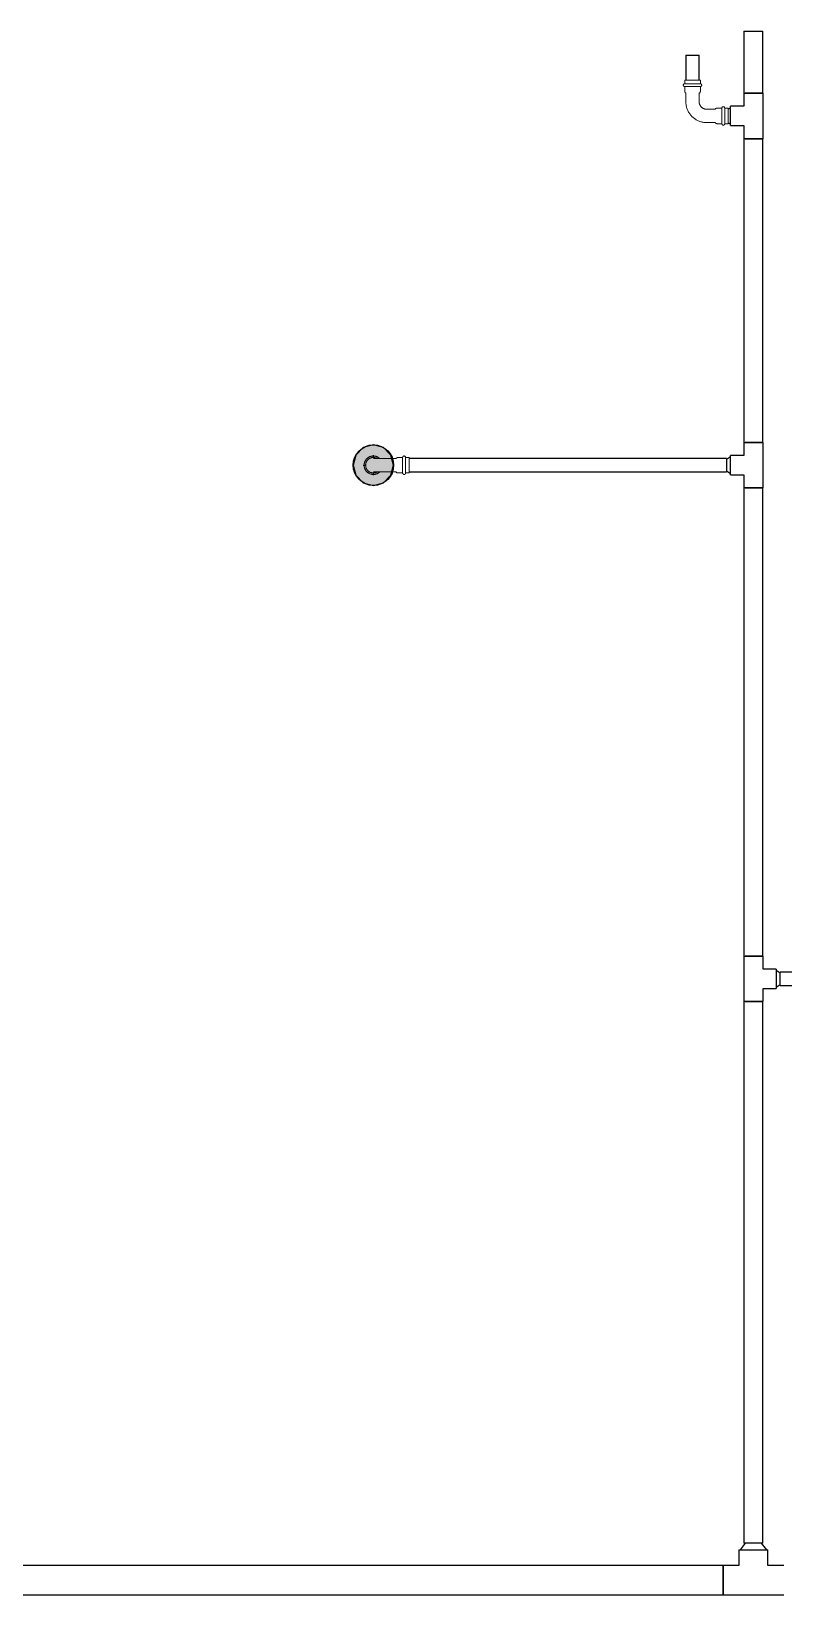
# Model space of a CAD drawing. Header units: inches. Extents: x -3327 to -1, y 8 to 1328.
# Drawn here: x -1012 to -937.7, y 324.6 to 479 of the extents above; entities that cross this region are included whole.
import ezdxf

# ---------------------------------------------------------------- set-up
doc = ezdxf.new("R2010")
doc.units = ezdxf.units.IN
doc.header["$MEASUREMENT"] = 0
doc.layers.add('P-PIPE', color=3, linetype='Continuous', lineweight=9)
doc.layers.add('X - REF - FP', color=7, linetype='Continuous', true_color=0xb90000)

# ---------------------------------------------------------------- blocks, each defined once
blk = doc.blocks.new('Victaulic-VicPress316-Elbow 90-45deg Style P568_P571 - Standard-V1-SECOND LEVEL')
at = {"layer": 'P-PIPE'}
for p, q in [((-0.77, 3.52), (-0.77, 3.18)), ((0.77, 3.52), (-0.77, 3.52)), ((-0.77, 3.18), (0.77, 3.18)), ((0.77, 3.18), (0.77, 3.52)), ((-0.77, 2.89), (-0.77, 2.44)), ((-0.77, 2.89), (0.77, 2.89)), ((-0.66, 2.28), (-0.66, 1.39)), ((0.66, 1.39), (0.66, 2.28)), ((0.77, 2.44), (0.77, 2.89)), ((-3.18, 0.77), (-3.52, 0.77)), ((-3.52, 0.77), (-3.52, -0.77)), ((-3.18, -0.77), (-3.18, 0.77)), ((-2.44, 0.77), (-2.89, 0.77)), ((-2.89, -0.77), (-2.89, 0.77)), ((-1.39, 0.66), (-2.28, 0.66)), ((-3.52, -0.77), (-3.18, -0.77)), ((-2.89, -0.77), (-2.44, -0.77)), ((-2.28, -0.66), (-1.39, -0.66))]:
    blk.add_line(p, q, dxfattribs=at)
at = {"layer": 'P-PIPE', "flags": 128}
for points in [[(-0.77, 2.89), (-0.77, 2.89), (-0.78, 2.89), (-0.78, 2.89), (-0.79, 2.89), (-0.8, 2.89), (-0.8, 2.89), (-0.81, 2.9), (-0.81, 2.9), (-0.82, 2.9), (-0.82, 2.9), (-0.83, 2.9), (-0.83, 2.91), (-0.84, 2.91), (-0.84, 2.91), (-0.85, 2.92), (-0.85, 2.92), (-0.86, 2.92), (-0.86, 2.93), (-0.87, 2.93), (-0.87, 2.93), (-0.87, 2.94), (-0.88, 2.94), (-0.88, 2.95), (-0.89, 2.95), (-0.89, 2.96), (-0.89, 2.96), (-0.89, 2.97), (-0.9, 2.97), (-0.9, 2.98), (-0.9, 2.98), (-0.9, 2.99), (-0.91, 2.99), (-0.91, 3), (-0.91, 3.01), (-0.91, 3.01), (-0.91, 3.02), (-0.91, 3.02), (-0.91, 3.03), (-0.91, 3.03), (-0.91, 3.04), (-0.91, 3.05), (-0.91, 3.05), (-0.91, 3.06), (-0.91, 3.06), (-0.91, 3.07), (-0.91, 3.07), (-0.91, 3.08), (-0.9, 3.09), (-0.9, 3.09), (-0.9, 3.1), (-0.9, 3.1), (-0.89, 3.11), (-0.89, 3.11), (-0.89, 3.12), (-0.88, 3.12), (-0.88, 3.13), (-0.88, 3.13), (-0.87, 3.14), (-0.87, 3.14), (-0.86, 3.14), (-0.86, 3.15), (-0.86, 3.15), (-0.85, 3.15), (-0.85, 3.16), (-0.84, 3.16), (-0.84, 3.16), (-0.83, 3.17), (-0.83, 3.17), (-0.82, 3.17), (-0.82, 3.17), (-0.81, 3.17), (-0.8, 3.18), (-0.8, 3.18), (-0.79, 3.18), (-0.79, 3.18), (-0.78, 3.18), (-0.78, 3.18), (-0.77, 3.18), (-0.77, 3.18)], [(0.77, 3.18), (0.77, 3.18), (0.76, 3.18), (0.76, 3.18), (0.76, 3.18), (0.75, 3.18), (0.74, 3.18), (0.74, 3.18), (0.73, 3.18), (0.72, 3.18), (0.71, 3.18), (0.69, 3.18), (0.68, 3.18), (0.67, 3.18), (0.65, 3.18), (0.63, 3.18), (0.61, 3.18), (0.6, 3.18), (0.58, 3.18), (0.56, 3.18), (0.53, 3.18), (0.51, 3.18), (0.49, 3.18), (0.46, 3.18), (0.44, 3.18), (0.41, 3.18), (0.39, 3.18), (0.36, 3.18), (0.33, 3.18), (0.31, 3.18), (0.28, 3.18), (0.25, 3.18), (0.22, 3.18), (0.19, 3.18), (0.16, 3.18), (0.13, 3.18), (0.1, 3.18), (0.07, 3.18), (0.04, 3.18), (0.01, 3.18), (-0.02, 3.18), (-0.05, 3.18), (-0.08, 3.18), (-0.11, 3.18), (-0.14, 3.18), (-0.17, 3.18), (-0.2, 3.18), (-0.23, 3.18), (-0.26, 3.18), (-0.29, 3.18), (-0.32, 3.18), (-0.35, 3.18), (-0.37, 3.18), (-0.4, 3.18), (-0.43, 3.18), (-0.45, 3.18), (-0.48, 3.18), (-0.5, 3.18), (-0.52, 3.18), (-0.54, 3.18), (-0.57, 3.18), (-0.59, 3.18), (-0.6, 3.18), (-0.62, 3.18), (-0.64, 3.18), (-0.66, 3.18), (-0.67, 3.18), (-0.69, 3.18), (-0.7, 3.18), (-0.71, 3.18), (-0.72, 3.18), (-0.73, 3.18), (-0.74, 3.18), (-0.75, 3.18), (-0.75, 3.18), (-0.76, 3.18), (-0.76, 3.18), (-0.77, 3.18), (-0.77, 3.18), (-0.77, 3.18)], [(-0.77, 3.18), (-0.77, 3.18), (-0.76, 3.18), (-0.76, 3.18), (-0.76, 3.18), (-0.75, 3.18), (-0.74, 3.18), (-0.74, 3.18), (-0.73, 3.18)], [(0.72, 3.18), (0.73, 3.18), (0.74, 3.18), (0.75, 3.18), (0.75, 3.18), (0.76, 3.18), (0.76, 3.18), (0.77, 3.18), (0.77, 3.18), (0.77, 3.18)], [(0.77, 3.18), (0.77, 3.18), (0.78, 3.18), (0.78, 3.18), (0.79, 3.18), (0.8, 3.18), (0.8, 3.18), (0.81, 3.18), (0.81, 3.17), (0.82, 3.17), (0.82, 3.17), (0.83, 3.17), (0.83, 3.17), (0.84, 3.16), (0.84, 3.16), (0.85, 3.16), (0.85, 3.15), (0.86, 3.15), (0.86, 3.15), (0.87, 3.14), (0.87, 3.14), (0.87, 3.13), (0.88, 3.13), (0.88, 3.12), (0.89, 3.12), (0.89, 3.11), (0.89, 3.11), (0.89, 3.1), (0.9, 3.1), (0.9, 3.09), (0.9, 3.09), (0.9, 3.08), (0.91, 3.08), (0.91, 3.07), (0.91, 3.07), (0.91, 3.06), (0.91, 3.05), (0.91, 3.05), (0.91, 3.04), (0.91, 3.04), (0.91, 3.03), (0.91, 3.03), (0.91, 3.02), (0.91, 3.01), (0.91, 3.01), (0.91, 3), (0.91, 3), (0.91, 2.99), (0.9, 2.99), (0.9, 2.98), (0.9, 2.98), (0.9, 2.97), (0.89, 2.97), (0.89, 2.96), (0.89, 2.96), (0.88, 2.95), (0.88, 2.95), (0.88, 2.94), (0.87, 2.94), (0.87, 2.93), (0.86, 2.93), (0.86, 2.92), (0.86, 2.92), (0.85, 2.92), (0.85, 2.91), (0.84, 2.91), (0.84, 2.91), (0.83, 2.91), (0.83, 2.9), (0.82, 2.9), (0.82, 2.9), (0.81, 2.9), (0.8, 2.9), (0.8, 2.89), (0.79, 2.89), (0.79, 2.89), (0.78, 2.89), (0.78, 2.89), (0.77, 2.89), (0.77, 2.89)], [(-0.77, 2.89), (-0.77, 2.89), (-0.76, 2.89), (-0.76, 2.89), (-0.76, 2.89), (-0.75, 2.89), (-0.74, 2.89), (-0.74, 2.89), (-0.73, 2.89), (-0.72, 2.89), (-0.71, 2.89), (-0.69, 2.89), (-0.68, 2.89), (-0.67, 2.89), (-0.65, 2.89), (-0.63, 2.89), (-0.61, 2.89), (-0.6, 2.89), (-0.58, 2.89), (-0.56, 2.89), (-0.53, 2.89), (-0.51, 2.89), (-0.49, 2.89), (-0.46, 2.89), (-0.44, 2.89), (-0.41, 2.89), (-0.39, 2.89), (-0.36, 2.89), (-0.33, 2.89), (-0.31, 2.89), (-0.28, 2.89), (-0.25, 2.89), (-0.22, 2.89), (-0.19, 2.89), (-0.16, 2.89), (-0.13, 2.89), (-0.1, 2.89), (-0.07, 2.89), (-0.04, 2.89), (-0.01, 2.89), (0.02, 2.89), (0.05, 2.89), (0.08, 2.89), (0.11, 2.89), (0.14, 2.89), (0.17, 2.89), (0.2, 2.89), (0.23, 2.89), (0.26, 2.89), (0.29, 2.89), (0.32, 2.89), (0.35, 2.89), (0.37, 2.89), (0.4, 2.89), (0.43, 2.89), (0.45, 2.89), (0.48, 2.89), (0.5, 2.89), (0.52, 2.89), (0.54, 2.89), (0.57, 2.89), (0.59, 2.89), (0.6, 2.89), (0.62, 2.89), (0.64, 2.89), (0.66, 2.89), (0.67, 2.89), (0.69, 2.89), (0.7, 2.89), (0.71, 2.89), (0.72, 2.89), (0.73, 2.89), (0.74, 2.89), (0.75, 2.89), (0.75, 2.89), (0.76, 2.89), (0.76, 2.89), (0.77, 2.89), (0.77, 2.89), (0.77, 2.89)], [(-0.72, 2.89), (-0.73, 2.89), (-0.74, 2.89), (-0.75, 2.89), (-0.75, 2.89), (-0.76, 2.89), (-0.76, 2.89), (-0.77, 2.89), (-0.77, 2.89), (-0.77, 2.89)], [(-0.66, 2.22), (-0.67, 2.23), (-0.67, 2.23), (-0.68, 2.24), (-0.69, 2.25), (-0.7, 2.26), (-0.7, 2.27), (-0.71, 2.27), (-0.72, 2.28), (-0.72, 2.29), (-0.73, 2.3), (-0.73, 2.31), (-0.74, 2.32), (-0.74, 2.33), (-0.75, 2.34), (-0.75, 2.35), (-0.76, 2.36), (-0.76, 2.37), (-0.76, 2.38), (-0.76, 2.39), (-0.76, 2.4), (-0.77, 2.42), (-0.77, 2.43), (-0.77, 2.44), (-0.77, 2.44)], [(0.77, 2.44), (0.77, 2.43), (0.77, 2.42), (0.76, 2.41), (0.76, 2.4), (0.76, 2.38), (0.76, 2.37), (0.76, 2.36), (0.75, 2.35), (0.75, 2.34), (0.74, 2.33), (0.74, 2.32), (0.74, 2.31), (0.73, 2.3), (0.72, 2.29), (0.72, 2.29), (0.71, 2.28), (0.71, 2.27), (0.7, 2.26), (0.69, 2.25), (0.68, 2.24), (0.68, 2.24), (0.67, 2.23), (0.66, 2.22), (0.66, 2.22)], [(0.77, 2.89), (0.77, 2.89), (0.76, 2.89), (0.76, 2.89), (0.76, 2.89), (0.75, 2.89), (0.74, 2.89), (0.74, 2.89), (0.73, 2.89)], [(-3.18, 0.77), (-3.18, 0.77), (-3.18, 0.78), (-3.18, 0.78), (-3.18, 0.79), (-3.18, 0.8), (-3.18, 0.8), (-3.18, 0.81), (-3.17, 0.81), (-3.17, 0.82), (-3.17, 0.82), (-3.17, 0.83), (-3.17, 0.83), (-3.16, 0.84), (-3.16, 0.84), (-3.16, 0.85), (-3.15, 0.85), (-3.15, 0.86), (-3.15, 0.86), (-3.14, 0.87), (-3.14, 0.87), (-3.13, 0.87), (-3.13, 0.88), (-3.12, 0.88), (-3.12, 0.89), (-3.11, 0.89), (-3.11, 0.89), (-3.1, 0.89), (-3.1, 0.9), (-3.09, 0.9), (-3.09, 0.9), (-3.08, 0.9), (-3.08, 0.91), (-3.07, 0.91), (-3.07, 0.91), (-3.06, 0.91), (-3.05, 0.91), (-3.05, 0.91), (-3.04, 0.91), (-3.04, 0.91), (-3.03, 0.91), (-3.03, 0.91), (-3.02, 0.91), (-3.01, 0.91), (-3.01, 0.91), (-3, 0.91), (-3, 0.91), (-2.99, 0.91), (-2.99, 0.9), (-2.98, 0.9), (-2.98, 0.9), (-2.97, 0.9), (-2.97, 0.89), (-2.96, 0.89), (-2.96, 0.89), (-2.95, 0.88), (-2.95, 0.88), (-2.94, 0.88), (-2.94, 0.87), (-2.93, 0.87), (-2.93, 0.86), (-2.92, 0.86), (-2.92, 0.86), (-2.92, 0.85), (-2.91, 0.85), (-2.91, 0.84), (-2.91, 0.84), (-2.91, 0.83), (-2.9, 0.83), (-2.9, 0.82), (-2.9, 0.82), (-2.9, 0.81), (-2.9, 0.8), (-2.89, 0.8), (-2.89, 0.79), (-2.89, 0.79), (-2.89, 0.78), (-2.89, 0.78), (-2.89, 0.77), (-2.89, 0.77)], [(-3.18, 0.77), (-3.18, 0.77), (-3.18, 0.76), (-3.18, 0.76), (-3.18, 0.76), (-3.18, 0.75), (-3.18, 0.74), (-3.18, 0.74), (-3.18, 0.73), (-3.18, 0.72), (-3.18, 0.71), (-3.18, 0.69), (-3.18, 0.68), (-3.18, 0.67), (-3.18, 0.65), (-3.18, 0.63), (-3.18, 0.61), (-3.18, 0.6), (-3.18, 0.58), (-3.18, 0.56), (-3.18, 0.53), (-3.18, 0.51), (-3.18, 0.49), (-3.18, 0.46), (-3.18, 0.44), (-3.18, 0.41), (-3.18, 0.39), (-3.18, 0.36), (-3.18, 0.33), (-3.18, 0.31), (-3.18, 0.28), (-3.18, 0.25), (-3.18, 0.22), (-3.18, 0.19), (-3.18, 0.16), (-3.18, 0.13), (-3.18, 0.1), (-3.18, 0.07), (-3.18, 0.04), (-3.18, 0.01), (-3.18, -0.02), (-3.18, -0.05), (-3.18, -0.08), (-3.18, -0.11), (-3.18, -0.14), (-3.18, -0.17), (-3.18, -0.2), (-3.18, -0.23), (-3.18, -0.26), (-3.18, -0.29), (-3.18, -0.32), (-3.18, -0.35), (-3.18, -0.37), (-3.18, -0.4), (-3.18, -0.43), (-3.18, -0.45), (-3.18, -0.48), (-3.18, -0.5), (-3.18, -0.52), (-3.18, -0.54), (-3.18, -0.57), (-3.18, -0.59), (-3.18, -0.6), (-3.18, -0.62), (-3.18, -0.64), (-3.18, -0.66), (-3.18, -0.67), (-3.18, -0.69), (-3.18, -0.7), (-3.18, -0.71), (-3.18, -0.72), (-3.18, -0.73), (-3.18, -0.74), (-3.18, -0.75), (-3.18, -0.75), (-3.18, -0.76), (-3.18, -0.76), (-3.18, -0.77), (-3.18, -0.77), (-3.18, -0.77)], [(-3.18, 0.72), (-3.18, 0.73), (-3.18, 0.74), (-3.18, 0.75), (-3.18, 0.75), (-3.18, 0.76), (-3.18, 0.76), (-3.18, 0.77), (-3.18, 0.77), (-3.18, 0.77)], [(-2.89, -0.77), (-2.89, -0.77), (-2.89, -0.76), (-2.89, -0.76), (-2.89, -0.76), (-2.89, -0.75), (-2.89, -0.74), (-2.89, -0.74), (-2.89, -0.73), (-2.89, -0.72), (-2.89, -0.71), (-2.89, -0.69), (-2.89, -0.68), (-2.89, -0.67), (-2.89, -0.65), (-2.89, -0.63), (-2.89, -0.61), (-2.89, -0.6), (-2.89, -0.58), (-2.89, -0.56), (-2.89, -0.53), (-2.89, -0.51), (-2.89, -0.49), (-2.89, -0.46), (-2.89, -0.44), (-2.89, -0.41), (-2.89, -0.39), (-2.89, -0.36), (-2.89, -0.33), (-2.89, -0.31), (-2.89, -0.28), (-2.89, -0.25), (-2.89, -0.22), (-2.89, -0.19), (-2.89, -0.16), (-2.89, -0.13), (-2.89, -0.1), (-2.89, -0.07), (-2.89, -0.04), (-2.89, -0.01), (-2.89, 0.02), (-2.89, 0.05), (-2.89, 0.08), (-2.89, 0.11), (-2.89, 0.14), (-2.89, 0.17), (-2.89, 0.2), (-2.89, 0.23), (-2.89, 0.26), (-2.89, 0.29), (-2.89, 0.32), (-2.89, 0.35), (-2.89, 0.37), (-2.89, 0.4), (-2.89, 0.43), (-2.89, 0.45), (-2.89, 0.48), (-2.89, 0.5), (-2.89, 0.52), (-2.89, 0.54), (-2.89, 0.57), (-2.89, 0.59), (-2.89, 0.6), (-2.89, 0.62), (-2.89, 0.64), (-2.89, 0.66), (-2.89, 0.67), (-2.89, 0.69), (-2.89, 0.7), (-2.89, 0.71), (-2.89, 0.72), (-2.89, 0.73), (-2.89, 0.74), (-2.89, 0.75), (-2.89, 0.75), (-2.89, 0.76), (-2.89, 0.76), (-2.89, 0.77), (-2.89, 0.77), (-2.89, 0.77)], [(-2.89, 0.77), (-2.89, 0.77), (-2.89, 0.76), (-2.89, 0.76), (-2.89, 0.76), (-2.89, 0.75), (-2.89, 0.74), (-2.89, 0.74), (-2.89, 0.73)], [(-2.44, 0.77), (-2.43, 0.77), (-2.42, 0.77), (-2.41, 0.76), (-2.4, 0.76), (-2.38, 0.76), (-2.37, 0.76), (-2.36, 0.76), (-2.35, 0.75), (-2.34, 0.75), (-2.33, 0.74), (-2.32, 0.74), (-2.31, 0.74), (-2.3, 0.73), (-2.29, 0.72), (-2.29, 0.72), (-2.28, 0.71), (-2.27, 0.71), (-2.26, 0.7), (-2.25, 0.69), (-2.24, 0.68), (-2.24, 0.68), (-2.23, 0.67), (-2.22, 0.66), (-2.22, 0.66)], [(-0.66, 1.39), (-0.66, 1.36), (-0.66, 1.33), (-0.66, 1.3), (-0.67, 1.28), (-0.67, 1.25), (-0.68, 1.22), (-0.69, 1.19), (-0.69, 1.16), (-0.7, 1.13), (-0.72, 1.11), (-0.73, 1.08), (-0.74, 1.05), (-0.75, 1.03), (-0.77, 1), (-0.79, 0.98), (-0.8, 0.95), (-0.82, 0.93), (-0.84, 0.91), (-0.86, 0.89), (-0.88, 0.87), (-0.9, 0.85), (-0.92, 0.83), (-0.95, 0.81), (-0.97, 0.79), (-1, 0.77), (-1.02, 0.76), (-1.05, 0.74), (-1.07, 0.73), (-1.1, 0.72), (-1.13, 0.71), (-1.15, 0.7), (-1.18, 0.69), (-1.21, 0.68), (-1.24, 0.67), (-1.27, 0.67), (-1.3, 0.66), (-1.33, 0.66), (-1.36, 0.66), (-1.39, 0.66), (-1.39, 0.66)], [(-1.39, -0.66), (-1.31, -0.66), (-1.23, -0.65), (-1.15, -0.64), (-1.07, -0.63), (-0.99, -0.62), (-0.91, -0.6), (-0.83, -0.58), (-0.75, -0.55), (-0.67, -0.53), (-0.59, -0.5), (-0.52, -0.46), (-0.45, -0.43), (-0.37, -0.39), (-0.3, -0.34), (-0.24, -0.3), (-0.17, -0.25), (-0.1, -0.2), (-0.04, -0.15), (0.02, -0.09), (0.08, -0.04), (0.13, 0.02), (0.19, 0.09), (0.24, 0.15), (0.29, 0.22), (0.33, 0.29), (0.38, 0.35), (0.42, 0.43), (0.45, 0.5), (0.49, 0.57), (0.52, 0.65), (0.55, 0.73), (0.57, 0.81), (0.59, 0.88), (0.61, 0.96), (0.63, 1.04), (0.64, 1.13), (0.65, 1.21), (0.65, 1.29), (0.66, 1.37), (0.66, 1.39)], [(-3.18, -0.77), (-3.18, -0.77), (-3.18, -0.76), (-3.18, -0.76), (-3.18, -0.76), (-3.18, -0.75), (-3.18, -0.74), (-3.18, -0.74), (-3.18, -0.73)], [(-2.89, -0.77), (-2.89, -0.77), (-2.89, -0.78), (-2.89, -0.78), (-2.89, -0.79), (-2.89, -0.8), (-2.89, -0.8), (-2.9, -0.81), (-2.9, -0.81), (-2.9, -0.82), (-2.9, -0.82), (-2.9, -0.83), (-2.91, -0.83), (-2.91, -0.84), (-2.91, -0.84), (-2.92, -0.85), (-2.92, -0.85), (-2.92, -0.86), (-2.93, -0.86), (-2.93, -0.87), (-2.93, -0.87), (-2.94, -0.87), (-2.94, -0.88), (-2.95, -0.88), (-2.95, -0.89), (-2.96, -0.89), (-2.96, -0.89), (-2.97, -0.89), (-2.97, -0.9), (-2.98, -0.9), (-2.98, -0.9), (-2.99, -0.9), (-2.99, -0.91), (-3, -0.91), (-3.01, -0.91), (-3.01, -0.91), (-3.02, -0.91), (-3.02, -0.91), (-3.03, -0.91), (-3.03, -0.91), (-3.04, -0.91), (-3.05, -0.91), (-3.05, -0.91), (-3.06, -0.91), (-3.06, -0.91), (-3.07, -0.91), (-3.07, -0.91), (-3.08, -0.91), (-3.09, -0.9), (-3.09, -0.9), (-3.1, -0.9), (-3.1, -0.9), (-3.11, -0.89), (-3.11, -0.89), (-3.12, -0.89), (-3.12, -0.88), (-3.13, -0.88), (-3.13, -0.88), (-3.14, -0.87), (-3.14, -0.87), (-3.14, -0.86), (-3.15, -0.86), (-3.15, -0.86), (-3.15, -0.85), (-3.16, -0.85), (-3.16, -0.84), (-3.16, -0.84), (-3.17, -0.83), (-3.17, -0.83), (-3.17, -0.82), (-3.17, -0.82), (-3.17, -0.81), (-3.18, -0.8), (-3.18, -0.8), (-3.18, -0.79), (-3.18, -0.79), (-3.18, -0.78), (-3.18, -0.78), (-3.18, -0.77), (-3.18, -0.77)], [(-2.89, -0.72), (-2.89, -0.73), (-2.89, -0.74), (-2.89, -0.75), (-2.89, -0.75), (-2.89, -0.76), (-2.89, -0.76), (-2.89, -0.77), (-2.89, -0.77), (-2.89, -0.77)], [(-2.22, -0.66), (-2.23, -0.67), (-2.23, -0.67), (-2.24, -0.68), (-2.25, -0.69), (-2.26, -0.7), (-2.27, -0.7), (-2.27, -0.71), (-2.28, -0.72), (-2.29, -0.72), (-2.3, -0.73), (-2.31, -0.73), (-2.32, -0.74), (-2.33, -0.74), (-2.34, -0.75), (-2.35, -0.75), (-2.36, -0.76), (-2.37, -0.76), (-2.38, -0.76), (-2.39, -0.76), (-2.4, -0.76), (-2.42, -0.77), (-2.43, -0.77), (-2.44, -0.77), (-2.44, -0.77)]]:
    blk.add_lwpolyline(points, dxfattribs=at)
blk = doc.blocks.new('Victaulic-VicPress316-Elbow 90-45deg Style P568_P571 - Standard-V2-SECOND LEVEL')
at = {"layer": 'P-PIPE'}
for p, q in [((-3203.7, 731.1), (-3203.7, 730.2)), ((-3202.39, 730.21), (-3202.39, 731.1)), ((-3203.81, 730.05), (-3203.81, 729.6)), ((-3203.05, 729.6), (-3203.81, 729.6)), ((-3203.81, 729.31), (-3203.81, 728.97)), ((-3203.05, 729.31), (-3203.81, 729.31)), ((-3203.81, 728.97), (-3203.05, 728.97)), ((-3202.28, 729.6), (-3203.05, 729.6)), ((-3202.28, 729.31), (-3203.05, 729.31)), ((-3203.05, 728.97), (-3202.28, 728.97)), ((-3202.28, 729.6), (-3202.28, 730.05)), ((-3202.28, 728.97), (-3202.28, 729.31))]:
    blk.add_line(p, q, dxfattribs=at)
at = {"layer": 'P-PIPE', "flags": 128}
for points in [[(-3203.05, 733.4), (-3203.08, 733.4), (-3203.12, 733.4), (-3203.16, 733.4), (-3203.19, 733.39), (-3203.23, 733.38), (-3203.26, 733.38), (-3203.3, 733.37), (-3203.33, 733.36), (-3203.37, 733.34), (-3203.4, 733.33), (-3203.43, 733.32), (-3203.47, 733.3), (-3203.5, 733.28), (-3203.53, 733.26), (-3203.56, 733.24), (-3203.59, 733.22), (-3203.62, 733.2), (-3203.65, 733.18), (-3203.67, 733.15), (-3203.7, 733.13), (-3203.73, 733.1), (-3203.75, 733.07), (-3203.77, 733.04), (-3203.79, 733.01), (-3203.81, 732.98), (-3203.83, 732.95), (-3203.85, 732.92), (-3203.87, 732.89), (-3203.88, 732.85), (-3203.9, 732.82), (-3203.91, 732.79), (-3203.92, 732.75), (-3203.93, 732.72), (-3203.94, 732.68), (-3203.94, 732.65), (-3203.95, 732.61), (-3203.95, 732.57), (-3203.96, 732.54), (-3203.96, 732.5), (-3203.96, 732.46), (-3203.96, 732.43), (-3203.95, 732.39), (-3203.95, 732.35), (-3203.94, 732.32), (-3203.93, 732.28), (-3203.93, 732.25), (-3203.91, 732.21), (-3203.9, 732.18), (-3203.89, 732.14), (-3203.88, 732.11), (-3203.86, 732.08), (-3203.84, 732.05), (-3203.82, 732.01), (-3203.8, 731.98), (-3203.78, 731.95), (-3203.76, 731.92), (-3203.74, 731.9), (-3203.71, 731.87)], [(-3203.05, 733.26), (-3203.08, 733.26), (-3203.11, 733.25), (-3203.14, 733.25), (-3203.17, 733.25), (-3203.2, 733.24), (-3203.23, 733.23), (-3203.26, 733.23), (-3203.29, 733.22), (-3203.32, 733.21), (-3203.34, 733.2), (-3203.37, 733.18), (-3203.4, 733.17), (-3203.43, 733.16), (-3203.45, 733.14), (-3203.48, 733.12), (-3203.5, 733.1), (-3203.53, 733.09), (-3203.55, 733.07), (-3203.57, 733.05), (-3203.6, 733.02), (-3203.62, 733), (-3203.64, 732.98), (-3203.66, 732.95), (-3203.67, 732.93), (-3203.69, 732.9), (-3203.71, 732.88), (-3203.72, 732.85), (-3203.74, 732.82), (-3203.75, 732.8), (-3203.76, 732.77), (-3203.77, 732.74), (-3203.78, 732.71), (-3203.79, 732.68), (-3203.8, 732.65), (-3203.8, 732.62), (-3203.81, 732.59), (-3203.81, 732.56), (-3203.81, 732.53), (-3203.81, 732.5), (-3203.81, 732.47), (-3203.81, 732.44), (-3203.81, 732.41), (-3203.8, 732.38), (-3203.8, 732.35), (-3203.79, 732.32), (-3203.78, 732.29), (-3203.78, 732.26), (-3203.77, 732.23), (-3203.76, 732.2), (-3203.74, 732.17), (-3203.73, 732.14), (-3203.72, 732.12), (-3203.7, 732.1)], [(-3203.7, 732.49), (-3203.7, 732.49), (-3203.7, 732.49), (-3203.7, 732.48), (-3203.7, 732.47), (-3203.7, 732.46), (-3203.7, 732.45), (-3203.7, 732.44), (-3203.7, 732.42), (-3203.7, 732.4), (-3203.7, 732.38), (-3203.7, 732.36), (-3203.7, 732.33), (-3203.7, 732.31), (-3203.7, 732.28), (-3203.7, 732.25), (-3203.7, 732.21), (-3203.7, 732.18), (-3203.7, 732.14), (-3203.7, 732.11), (-3203.7, 732.07), (-3203.7, 732.03), (-3203.7, 731.98), (-3203.7, 731.94), (-3203.7, 731.9), (-3203.7, 731.85), (-3203.7, 731.8), (-3203.7, 731.75), (-3203.7, 731.7), (-3203.7, 731.65), (-3203.7, 731.6), (-3203.7, 731.55), (-3203.7, 731.5), (-3203.7, 731.44), (-3203.7, 731.39), (-3203.7, 731.33), (-3203.7, 731.28), (-3203.7, 731.22), (-3203.7, 731.17), (-3203.7, 731.11), (-3203.7, 731.1)], [(-3202.39, 731.86), (-3202.37, 731.88), (-3202.34, 731.91), (-3202.32, 731.94), (-3202.3, 731.97), (-3202.28, 732), (-3202.26, 732.03), (-3202.24, 732.06), (-3202.23, 732.09), (-3202.21, 732.13), (-3202.2, 732.16), (-3202.18, 732.19), (-3202.17, 732.23), (-3202.16, 732.26), (-3202.15, 732.3), (-3202.15, 732.33), (-3202.14, 732.37), (-3202.14, 732.41), (-3202.14, 732.44), (-3202.13, 732.48), (-3202.13, 732.52), (-3202.14, 732.55), (-3202.14, 732.59), (-3202.14, 732.63), (-3202.15, 732.66), (-3202.16, 732.7), (-3202.17, 732.73), (-3202.18, 732.77), (-3202.19, 732.8), (-3202.2, 732.84), (-3202.22, 732.87), (-3202.23, 732.9), (-3202.25, 732.93), (-3202.27, 732.97), (-3202.29, 733), (-3202.31, 733.03), (-3202.33, 733.06), (-3202.35, 733.08), (-3202.38, 733.11), (-3202.4, 733.14), (-3202.43, 733.16), (-3202.46, 733.19), (-3202.49, 733.21), (-3202.51, 733.23), (-3202.55, 733.25), (-3202.58, 733.27), (-3202.61, 733.29), (-3202.64, 733.31), (-3202.67, 733.32), (-3202.71, 733.34), (-3202.74, 733.35), (-3202.78, 733.36), (-3202.81, 733.37), (-3202.85, 733.38), (-3202.88, 733.39), (-3202.92, 733.39), (-3202.95, 733.4), (-3202.99, 733.4), (-3203.03, 733.4), (-3203.05, 733.4)], [(-3202.39, 732.1), (-3202.37, 732.13), (-3202.36, 732.16), (-3202.34, 732.18), (-3202.33, 732.21), (-3202.32, 732.24), (-3202.31, 732.27), (-3202.3, 732.3), (-3202.3, 732.33), (-3202.29, 732.36), (-3202.29, 732.39), (-3202.28, 732.42), (-3202.28, 732.45), (-3202.28, 732.48), (-3202.28, 732.51), (-3202.28, 732.54), (-3202.28, 732.57), (-3202.29, 732.6), (-3202.29, 732.63), (-3202.3, 732.66), (-3202.31, 732.69), (-3202.32, 732.72), (-3202.33, 732.75), (-3202.34, 732.78), (-3202.35, 732.81), (-3202.36, 732.84), (-3202.38, 732.86), (-3202.39, 732.89), (-3202.41, 732.92), (-3202.43, 732.94), (-3202.44, 732.97), (-3202.46, 732.99), (-3202.48, 733.01), (-3202.51, 733.03), (-3202.53, 733.06), (-3202.55, 733.08), (-3202.58, 733.09), (-3202.6, 733.11), (-3202.62, 733.13), (-3202.65, 733.15), (-3202.68, 733.16), (-3202.7, 733.18), (-3202.73, 733.19), (-3202.76, 733.2), (-3202.79, 733.21), (-3202.82, 733.22), (-3202.85, 733.23), (-3202.88, 733.24), (-3202.91, 733.24), (-3202.94, 733.25), (-3202.97, 733.25), (-3203, 733.26), (-3203.03, 733.26), (-3203.05, 733.26)], [(-3202.39, 731.1), (-3202.39, 731.15), (-3202.39, 731.21), (-3202.39, 731.26), (-3202.39, 731.32), (-3202.39, 731.37), (-3202.39, 731.43), (-3202.39, 731.48), (-3202.39, 731.54), (-3202.39, 731.59), (-3202.39, 731.64), (-3202.39, 731.69), (-3202.39, 731.74), (-3202.39, 731.79), (-3202.39, 731.84), (-3202.39, 731.88), (-3202.39, 731.93), (-3202.39, 731.97), (-3202.39, 732.02), (-3202.39, 732.06), (-3202.39, 732.1), (-3202.39, 732.13), (-3202.39, 732.17), (-3202.39, 732.21), (-3202.39, 732.24), (-3202.39, 732.27), (-3202.39, 732.3), (-3202.39, 732.33), (-3202.39, 732.35), (-3202.39, 732.37), (-3202.39, 732.4), (-3202.39, 732.41), (-3202.39, 732.43), (-3202.39, 732.45), (-3202.39, 732.46), (-3202.39, 732.47), (-3202.39, 732.48), (-3202.39, 732.48), (-3202.39, 732.49), (-3202.39, 732.49), (-3202.39, 732.49)], [(-3203.81, 729.31), (-3203.82, 729.31), (-3203.82, 729.31), (-3203.83, 729.31), (-3203.84, 729.31), (-3203.84, 729.31), (-3203.85, 729.31), (-3203.85, 729.31), (-3203.86, 729.32), (-3203.86, 729.32), (-3203.87, 729.32), (-3203.87, 729.32), (-3203.88, 729.32), (-3203.88, 729.33), (-3203.89, 729.33), (-3203.89, 729.33), (-3203.9, 729.34), (-3203.9, 729.34), (-3203.91, 729.34), (-3203.91, 729.35), (-3203.92, 729.35), (-3203.92, 729.36), (-3203.92, 729.36), (-3203.93, 729.37), (-3203.93, 729.37), (-3203.93, 729.38), (-3203.94, 729.38), (-3203.94, 729.39), (-3203.94, 729.39), (-3203.95, 729.4), (-3203.95, 729.4), (-3203.95, 729.41), (-3203.95, 729.41), (-3203.95, 729.42), (-3203.95, 729.42), (-3203.96, 729.43), (-3203.96, 729.44), (-3203.96, 729.44), (-3203.96, 729.45), (-3203.96, 729.45), (-3203.96, 729.46), (-3203.96, 729.46), (-3203.96, 729.47), (-3203.96, 729.48), (-3203.96, 729.48), (-3203.95, 729.49), (-3203.95, 729.49), (-3203.95, 729.5), (-3203.95, 729.5), (-3203.95, 729.51), (-3203.94, 729.51), (-3203.94, 729.52), (-3203.94, 729.52), (-3203.94, 729.53), (-3203.93, 729.53), (-3203.93, 729.54), (-3203.93, 729.54), (-3203.92, 729.55), (-3203.92, 729.55), (-3203.92, 729.56), (-3203.91, 729.56), (-3203.91, 729.57), (-3203.9, 729.57), (-3203.9, 729.57), (-3203.89, 729.58), (-3203.89, 729.58), (-3203.88, 729.58), (-3203.88, 729.58), (-3203.87, 729.59), (-3203.87, 729.59), (-3203.86, 729.59), (-3203.86, 729.59), (-3203.85, 729.59), (-3203.84, 729.6), (-3203.84, 729.6), (-3203.83, 729.6), (-3203.83, 729.6), (-3203.82, 729.6), (-3203.82, 729.6), (-3203.81, 729.6)], [(-3203.81, 730.05), (-3203.81, 730.06), (-3203.81, 730.07), (-3203.81, 730.08), (-3203.81, 730.09), (-3203.81, 730.11), (-3203.8, 730.12), (-3203.8, 730.13), (-3203.8, 730.14), (-3203.8, 730.15), (-3203.79, 730.16), (-3203.79, 730.17), (-3203.78, 730.18), (-3203.78, 730.19), (-3203.77, 730.2), (-3203.76, 730.2), (-3203.76, 730.21), (-3203.75, 730.22), (-3203.74, 730.23), (-3203.74, 730.24), (-3203.73, 730.25), (-3203.72, 730.25), (-3203.71, 730.26), (-3203.71, 730.27), (-3203.7, 730.27)], [(-3203.05, 729.6), (-3203.08, 729.6), (-3203.11, 729.6), (-3203.14, 729.6), (-3203.17, 729.6), (-3203.2, 729.6), (-3203.23, 729.6), (-3203.26, 729.6), (-3203.29, 729.6), (-3203.32, 729.6), (-3203.34, 729.6), (-3203.37, 729.6), (-3203.4, 729.6), (-3203.43, 729.6), (-3203.45, 729.6), (-3203.48, 729.6), (-3203.5, 729.6), (-3203.53, 729.6), (-3203.55, 729.6), (-3203.57, 729.6), (-3203.6, 729.6), (-3203.62, 729.6), (-3203.64, 729.6), (-3203.66, 729.6), (-3203.67, 729.6), (-3203.69, 729.6), (-3203.71, 729.6), (-3203.72, 729.6), (-3203.74, 729.6), (-3203.75, 729.6), (-3203.76, 729.6), (-3203.77, 729.6), (-3203.78, 729.6), (-3203.79, 729.6), (-3203.8, 729.6), (-3203.8, 729.6), (-3203.81, 729.6), (-3203.81, 729.6), (-3203.81, 729.6), (-3203.81, 729.6), (-3203.81, 729.6)], [(-3203.81, 729.6), (-3203.81, 729.6), (-3203.81, 729.6), (-3203.81, 729.6), (-3203.8, 729.6), (-3203.8, 729.6), (-3203.79, 729.6), (-3203.78, 729.6), (-3203.77, 729.6)], [(-3203.77, 729.31), (-3203.78, 729.31), (-3203.79, 729.31), (-3203.8, 729.31), (-3203.8, 729.31), (-3203.81, 729.31), (-3203.81, 729.31), (-3203.81, 729.31), (-3203.81, 729.31), (-3203.81, 729.31)], [(-3203.81, 729.31), (-3203.81, 729.31), (-3203.81, 729.31), (-3203.81, 729.31), (-3203.8, 729.31), (-3203.8, 729.31), (-3203.79, 729.31), (-3203.78, 729.31), (-3203.77, 729.31), (-3203.76, 729.31), (-3203.75, 729.31), (-3203.74, 729.31), (-3203.73, 729.31), (-3203.71, 729.31), (-3203.7, 729.31), (-3203.68, 729.31), (-3203.66, 729.31), (-3203.64, 729.31), (-3203.62, 729.31), (-3203.6, 729.31), (-3203.58, 729.31), (-3203.56, 729.31), (-3203.53, 729.31), (-3203.51, 729.31), (-3203.49, 729.31), (-3203.46, 729.31), (-3203.43, 729.31), (-3203.41, 729.31), (-3203.38, 729.31), (-3203.35, 729.31), (-3203.32, 729.31), (-3203.29, 729.31), (-3203.27, 729.31), (-3203.24, 729.31), (-3203.21, 729.31), (-3203.18, 729.31), (-3203.15, 729.31), (-3203.12, 729.31), (-3203.08, 729.31), (-3203.05, 729.31), (-3203.05, 729.31)], [(-3202.28, 729.6), (-3202.28, 729.6), (-3202.28, 729.6), (-3202.29, 729.6), (-3202.29, 729.6), (-3202.29, 729.6), (-3202.3, 729.6), (-3202.31, 729.6), (-3202.32, 729.6), (-3202.33, 729.6), (-3202.34, 729.6), (-3202.35, 729.6), (-3202.37, 729.6), (-3202.38, 729.6), (-3202.4, 729.6), (-3202.41, 729.6), (-3202.43, 729.6), (-3202.45, 729.6), (-3202.47, 729.6), (-3202.49, 729.6), (-3202.51, 729.6), (-3202.53, 729.6), (-3202.56, 729.6), (-3202.58, 729.6), (-3202.61, 729.6), (-3202.63, 729.6), (-3202.66, 729.6), (-3202.68, 729.6), (-3202.71, 729.6), (-3202.74, 729.6), (-3202.77, 729.6), (-3202.8, 729.6), (-3202.83, 729.6), (-3202.86, 729.6), (-3202.89, 729.6), (-3202.92, 729.6), (-3202.95, 729.6), (-3202.98, 729.6), (-3203.01, 729.6), (-3203.04, 729.6), (-3203.05, 729.6)], [(-3203.05, 729.31), (-3203.02, 729.31), (-3202.98, 729.31), (-3202.95, 729.31), (-3202.92, 729.31), (-3202.89, 729.31), (-3202.86, 729.31), (-3202.83, 729.31), (-3202.8, 729.31), (-3202.78, 729.31), (-3202.75, 729.31), (-3202.72, 729.31), (-3202.69, 729.31), (-3202.67, 729.31), (-3202.64, 729.31), (-3202.61, 729.31), (-3202.59, 729.31), (-3202.56, 729.31), (-3202.54, 729.31), (-3202.52, 729.31), (-3202.5, 729.31), (-3202.48, 729.31), (-3202.46, 729.31), (-3202.44, 729.31), (-3202.42, 729.31), (-3202.4, 729.31), (-3202.39, 729.31), (-3202.37, 729.31), (-3202.36, 729.31), (-3202.34, 729.31), (-3202.33, 729.31), (-3202.32, 729.31), (-3202.31, 729.31), (-3202.3, 729.31), (-3202.3, 729.31), (-3202.29, 729.31), (-3202.29, 729.31), (-3202.28, 729.31), (-3202.28, 729.31), (-3202.28, 729.31), (-3202.28, 729.31)], [(-3202.39, 730.27), (-3202.38, 730.26), (-3202.37, 730.26), (-3202.36, 730.25), (-3202.36, 730.24), (-3202.35, 730.23), (-3202.34, 730.22), (-3202.33, 730.22), (-3202.33, 730.21), (-3202.32, 730.2), (-3202.32, 730.19), (-3202.31, 730.18), (-3202.31, 730.17), (-3202.3, 730.16), (-3202.3, 730.15), (-3202.29, 730.14), (-3202.29, 730.13), (-3202.29, 730.12), (-3202.29, 730.11), (-3202.28, 730.1), (-3202.28, 730.09), (-3202.28, 730.07), (-3202.28, 730.06), (-3202.28, 730.05), (-3202.28, 730.05)], [(-3202.32, 729.6), (-3202.31, 729.6), (-3202.3, 729.6), (-3202.3, 729.6), (-3202.29, 729.6), (-3202.29, 729.6), (-3202.28, 729.6), (-3202.28, 729.6), (-3202.28, 729.6), (-3202.28, 729.6)], [(-3202.28, 729.31), (-3202.28, 729.31), (-3202.28, 729.31), (-3202.29, 729.31), (-3202.29, 729.31), (-3202.29, 729.31), (-3202.3, 729.31), (-3202.31, 729.31), (-3202.32, 729.31)], [(-3202.28, 729.6), (-3202.27, 729.6), (-3202.27, 729.6), (-3202.26, 729.6), (-3202.26, 729.6), (-3202.25, 729.6), (-3202.24, 729.6), (-3202.24, 729.59), (-3202.23, 729.59), (-3202.23, 729.59), (-3202.22, 729.59), (-3202.22, 729.59), (-3202.21, 729.58), (-3202.21, 729.58), (-3202.2, 729.58), (-3202.2, 729.57), (-3202.19, 729.57), (-3202.19, 729.57), (-3202.18, 729.56), (-3202.18, 729.56), (-3202.18, 729.56), (-3202.17, 729.55), (-3202.17, 729.55), (-3202.16, 729.54), (-3202.16, 729.54), (-3202.16, 729.53), (-3202.15, 729.53), (-3202.15, 729.52), (-3202.15, 729.52), (-3202.15, 729.51), (-3202.14, 729.51), (-3202.14, 729.5), (-3202.14, 729.5), (-3202.14, 729.49), (-3202.14, 729.48), (-3202.14, 729.48), (-3202.14, 729.47), (-3202.13, 729.47), (-3202.13, 729.46), (-3202.13, 729.46), (-3202.13, 729.45), (-3202.13, 729.44), (-3202.13, 729.44), (-3202.14, 729.43), (-3202.14, 729.43), (-3202.14, 729.42), (-3202.14, 729.42), (-3202.14, 729.41), (-3202.14, 729.4), (-3202.14, 729.4), (-3202.15, 729.39), (-3202.15, 729.39), (-3202.15, 729.38), (-3202.16, 729.38), (-3202.16, 729.37), (-3202.16, 729.37), (-3202.17, 729.36), (-3202.17, 729.36), (-3202.17, 729.35), (-3202.18, 729.35), (-3202.18, 729.35), (-3202.19, 729.34), (-3202.19, 729.34), (-3202.19, 729.34), (-3202.2, 729.33), (-3202.2, 729.33), (-3202.21, 729.33), (-3202.21, 729.32), (-3202.22, 729.32), (-3202.23, 729.32), (-3202.23, 729.32), (-3202.24, 729.32), (-3202.24, 729.31), (-3202.25, 729.31), (-3202.25, 729.31), (-3202.26, 729.31), (-3202.26, 729.31), (-3202.27, 729.31), (-3202.28, 729.31), (-3202.28, 729.31)]]:
    blk.add_lwpolyline(points, dxfattribs=at)

msp = doc.modelspace()

# ---------------------------------------------------------------- hatches: boundary and pattern name
at = {"layer": 'X - REF - FP'}
msp.add_hatch(color=256, dxfattribs=at).paths.add_polyline_path([(-978.24, 434.14), (-977.24, 434.4), (-976.5, 435.14), (-976.24, 436.14), (-976.5, 437.14), (-977.24, 437.87), (-978.24, 438.14), (-979.24, 437.87), (-979.97, 437.14), (-980.24, 436.14), (-979.97, 435.14), (-979.24, 434.4)], flags=0)
h = msp.add_hatch(color=256, dxfattribs=at)
edge = h.paths.add_edge_path(flags=0)
edge.add_arc((-978.24, 436.14), 2, 0, 360)

# ---------------------------------------------------------------- linework, layer by layer
for p, q in [((-941.69, 479), (-941.69, 472.88)), ((-941.69, 479), (-939.79, 479)), ((-939.79, 472.88), (-939.79, 479)), ((-947.39, 476.64), (-947.39, 474.16)), ((-947.39, 476.64), (-946.08, 476.64)), ((-946.08, 474.16), (-946.08, 476.64)), ((-941.69, 472.88), (-941.69, 471.59)), ((-941.69, 472.88), (-939.78, 472.88)), ((-941.41, 472.88), (-941.56, 472.88)), ((-941.21, 472.88), (-941.41, 472.88)), ((-940.98, 472.88), (-941.21, 472.88)), ((-940.49, 472.88), (-940.98, 472.88)), ((-940.26, 472.88), (-940.49, 472.88)), ((-940.06, 472.88), (-940.26, 472.88)), ((-939.91, 472.88), (-940.06, 472.88)), ((-939.78, 468.39), (-939.78, 472.88)), ((-942.98, 471.45), (-943.22, 471.3)), ((-941.69, 471.59), (-942.98, 471.59)), ((-942.98, 469.68), (-942.98, 471.59)), ((-943.22, 469.97), (-942.98, 469.82)), ((-942.98, 469.68), (-941.69, 469.68)), ((-941.69, 469.68), (-941.69, 468.39)), ((-939.78, 468.39), (-941.69, 468.39)), ((-941.69, 468.39), (-941.69, 438.38)), ((-941.56, 468.39), (-941.41, 468.39)), ((-941.41, 468.39), (-941.21, 468.39)), ((-941.21, 468.39), (-940.98, 468.39)), ((-940.98, 468.39), (-940.49, 468.39)), ((-940.49, 468.39), (-940.26, 468.39)), ((-940.26, 468.39), (-940.06, 468.39)), ((-940.06, 468.39), (-939.91, 468.39)), ((-939.79, 438.38), (-939.79, 468.39)), ((-979.97, 437.14), (-980.24, 436.14)), ((-979.24, 437.87), (-979.97, 437.14)), ((-978.24, 438.14), (-979.24, 437.87)), ((-977.24, 437.87), (-978.24, 438.14)), ((-978.24, 436.87), (-978.24, 437.14)), ((-976.5, 437.14), (-977.24, 437.87)), ((-976.24, 436.14), (-976.5, 437.14)), ((-941.69, 437.09), (-942.98, 437.09)), ((-942.98, 435.18), (-942.98, 437.09)), ((-941.69, 438.38), (-941.69, 437.09)), ((-941.69, 438.38), (-939.78, 438.38)), ((-941.41, 438.38), (-941.56, 438.38)), ((-941.21, 438.38), (-941.41, 438.38)), ((-940.98, 438.38), (-941.21, 438.38)), ((-940.49, 438.38), (-940.98, 438.38)), ((-940.26, 438.38), (-940.49, 438.38)), ((-940.06, 438.38), (-940.26, 438.38)), ((-939.91, 438.38), (-940.06, 438.38)), ((-939.78, 433.89), (-939.78, 438.38)), ((-980.24, 436.14), (-979.97, 435.14)), ((-979.24, 436.14), (-978.97, 436.14)), ((-976.5, 435.14), (-976.24, 436.14)), ((-943.39, 436.79), (-974.72, 436.79)), ((-942.98, 436.95), (-943.39, 436.7)), ((-943.39, 436.79), (-943.39, 435.48)), ((-943.39, 435.57), (-942.98, 435.32)), ((-979.97, 435.14), (-979.24, 434.4)), ((-979.24, 434.4), (-978.24, 434.14)), ((-978.24, 435.14), (-978.24, 435.4)), ((-978.24, 434.14), (-977.24, 434.4)), ((-977.24, 434.4), (-976.5, 435.14)), ((-974.72, 435.48), (-943.39, 435.48)), ((-942.98, 435.18), (-941.69, 435.18)), ((-941.69, 435.18), (-941.69, 433.89)), ((-939.78, 433.89), (-941.69, 433.89)), ((-941.69, 433.89), (-941.69, 387.65)), ((-941.56, 433.89), (-941.41, 433.89)), ((-941.41, 433.89), (-941.21, 433.89)), ((-941.21, 433.89), (-940.98, 433.89)), ((-940.98, 433.89), (-940.49, 433.89)), ((-940.49, 433.89), (-940.26, 433.89)), ((-940.26, 433.89), (-940.06, 433.89)), ((-940.06, 433.89), (-939.91, 433.89)), ((-939.79, 387.65), (-939.79, 433.89)), ((-941.69, 387.65), (-941.69, 383.16)), ((-941.69, 387.65), (-939.78, 387.65)), ((-941.41, 387.65), (-941.56, 387.65)), ((-941.21, 387.65), (-941.41, 387.65)), ((-940.98, 387.65), (-941.21, 387.65)), ((-940.49, 387.65), (-940.98, 387.65)), ((-940.26, 387.65), (-940.49, 387.65)), ((-940.06, 387.65), (-940.26, 387.65)), ((-939.91, 387.65), (-940.06, 387.65)), ((-939.78, 386.36), (-939.78, 387.65)), ((-938.49, 386.36), (-939.78, 386.36)), ((-938.49, 386.36), (-938.49, 384.45)), ((-938.08, 385.97), (-938.49, 386.22)), ((-938.49, 384.59), (-938.08, 384.84)), ((-906.23, 386.06), (-938.08, 386.06)), ((-938.08, 384.75), (-938.08, 386.06)), ((-938.08, 384.75), (-906.23, 384.75)), ((-939.78, 383.16), (-941.69, 383.16)), ((-941.69, 383.16), (-941.69, 329.65)), ((-941.56, 383.16), (-941.41, 383.16)), ((-941.41, 383.16), (-941.21, 383.16)), ((-941.21, 383.16), (-940.98, 383.16)), ((-940.98, 383.16), (-940.49, 383.16)), ((-940.49, 383.16), (-940.26, 383.16)), ((-940.26, 383.16), (-940.06, 383.16)), ((-940.06, 383.16), (-939.91, 383.16)), ((-939.79, 329.65), (-939.79, 383.16)), ((-939.78, 383.16), (-939.78, 384.45)), ((-939.78, 384.45), (-938.49, 384.45)), ((-942.17, 328.99), (-942.17, 327.44)), ((-942.17, 328.99), (-939.3, 328.99)), ((-941.55, 329.65), (-942.05, 328.99)), ((-939.79, 329.65), (-941.69, 329.65)), ((-939.42, 328.99), (-939.92, 329.65)), ((-939.3, 327.44), (-939.3, 328.99)), ((-943.73, 327.44), (-1069.63, 327.44)), ((-942.17, 327.44), (-943.73, 327.44)), ((-943.73, 327.44), (-943.73, 326.72)), ((-937.74, 327.44), (-939.3, 327.44)), ((-943.73, 327.25), (-943.73, 327.39)), ((-943.73, 327.02), (-943.73, 327.24)), ((-943.73, 326.72), (-943.73, 327.02)), ((-943.73, 326.37), (-943.73, 326.72)), ((-943.73, 326.72), (-943.73, 324.56)), ((-943.73, 325.63), (-943.73, 326.37)), ((-1069.63, 324.56), (-943.73, 324.56)), ((-943.73, 325.28), (-943.73, 325.63)), ((-943.73, 324.98), (-943.73, 325.28)), ((-943.73, 324.76), (-943.73, 324.98)), ((-943.73, 324.61), (-943.73, 324.75)), ((-943.73, 324.56), (-937.74, 324.56))]:
    msp.add_line(p, q, dxfattribs=at)
msp.add_circle((-978.24, 436.14), 2, dxfattribs=at)

# ---------------------------------------------------------------- block references
for name, p, rotation in [('Victaulic-VicPress316-Elbow 90-45deg Style P568_P571 - Standard-V1-SECOND LEVEL', (-946.74, 470.64), 270), ('Victaulic-VicPress316-Elbow 90-45deg Style P568_P571 - Standard-V2-SECOND LEVEL', (-245.75, 3639.18), 90)]:
    msp.add_blockref(name, p, dxfattribs=dict(at, rotation=rotation))

doc.saveas('drawing.dxf')
